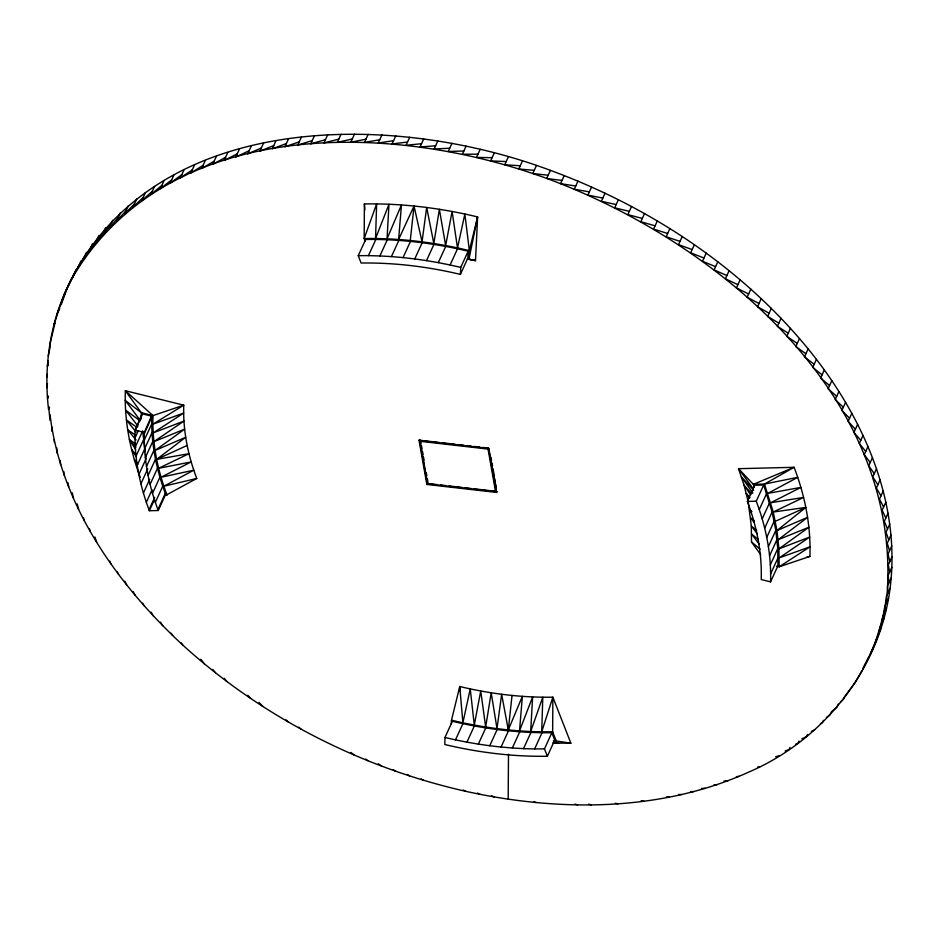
<?xml version="1.0" encoding="UTF-8"?>
<svg xmlns="http://www.w3.org/2000/svg" width="939" height="939" viewBox="0 0 939 939"><rect width="100%" height="100%" fill="white"/><g stroke="black" fill="none" stroke-linecap="round" stroke-linejoin="round"><path stroke-width="1.41" d="M78.77 265.796L67.62 287.005C151.085 109.429 391.716 110.849 550.407 170.358C649.436 206.78 740.965 266.946 808.15 348.885C862.26 415.249 901.194 501.039 890.09 588.272C879.843 668.803 823.808 739.58 749.733 771.658C661.232 811.906 559.409 811.953 465.838 791.342C361.21 767.668 262.333 717.408 182.87 645.163C117.363 584.387 60.918 505.335 50.037 414.686M468.937 259.34L477.611 216.921L469.359 250.596L457.504 247.896L452.105 211.463L445.661 245.537L439.37 209.28L433.83 243.506L426.67 207.46L422.034 241.828L414.029 206.017L398.617 239.48L401.469 204.937L387.032 238.823L388.992 204.233L375.553 238.518L376.633 203.904L364.179 238.553C395.519 238.013 426.858 241.393 457.504 247.896L464.852 214.01L469.359 250.596L468.937 259.34L475.51 260.619L477.611 216.921C440.602 208.012 402.502 203.282 364.402 203.951L364.179 238.553L365.212 241.182M451.495 720.201C481.026 727.291 511.321 731.411 541.709 731.821L552.871 697.184L570.865 743.183L556.252 740.977L555.865 740.12L552.648 731.786L552.871 697.184C521.532 697.7 490.205 693.815 459.746 686.515L451.495 720.201L451.307 723.887M508.187 799.183L508.492 754.193M142.505 413.007L135.099 430.097C134.077 457.598 139.641 485.087 149.36 510.734L158.257 510.511C148.832 485.663 143.491 459.042 144.418 432.398L151.813 415.308M140.24 477.329C129.934 449.746 124.288 420.238 125.357 390.741L183.762 405.178C182.87 430.179 187.882 455.133 196.744 478.456L165.98 495.229C156.437 470.087 150.862 443.173 151.836 416.2L142.517 413.899L135.052 430.966M452.352 721.34L444.957 737.479L444.863 744.533C478.385 752.515 512.87 756.787 547.355 756.259L554.738 740.12L551.886 732.702C518.082 733.206 484.289 728.957 451.448 721.07M760.731 554.679L751.505 541.967L751.306 526.051L748.36 503.034M141.214 419.099L141.308 412.714L125.357 390.741L152.987 415.601C152.001 442.762 157.447 469.887 167.083 495.205M770.555 581.851C771.459 554.339 765.966 526.873 756.259 501.203L763.677 485.005L754.78 485.228L747.362 501.426C756.752 526.298 762.081 552.895 761.212 579.539L770.555 581.851L777.973 565.654L777.75 548.634L775.802 530.406L772.104 511.955L763.677 485.005M776.53 566.182L779.124 566.827L809.899 556.393C811.038 525.993 804.934 495.639 794.112 467.305L738.524 468.69L744.075 485.205L747.82 500.299M886.263 603.401C906.933 405.249 728.594 250.255 560.536 183.68C403.312 121.554 169.982 112.128 72.233 277.909L75.942 269.81M48.64 406.587L50.025 420.367M49.544 407.244L48.546 409.404C43.534 366.703 49.978 322.441 69.11 283.766M460.392 274.399L460.732 267.404L468.15 251.206C434.628 243.213 400.143 238.952 365.658 239.468L358.24 255.666L361.128 263.026C394.521 262.544 427.926 266.664 460.392 274.399L467.81 258.202L468.15 251.206M459.535 690.893L459.746 686.515L462.892 722.795L470.239 688.897L474.289 725.061L480.733 690.987L485.663 727.009L491.203 692.782L497.001 728.629L501.649 694.273L508.292 729.92L522.366 696.351L519.525 730.882L532.624 696.926L530.664 731.516L542.801 697.208L541.709 731.821L552.648 731.786M47.736 395.718L47.537 398.523L48.535 396.364M884.198 613.519L886.381 596.371L890.09 588.272M47.009 387.725L47.431 383.535M410.296 240.478L414.029 206.017M508.292 729.92L512.037 695.459M46.95 377.02L47.326 374.25M881.651 623.473L884.784 606.641L888.494 598.542M48.312 360.94L47.361 366.421L48.359 364.262M48.253 355.951L50.248 346.444M878.646 633.262L882.707 616.759L886.416 608.66M49.626 345.611L54.873 323.462M875.183 642.863L880.172 626.724L883.881 618.613M57.596 313.579L53.758 325.375L54.755 323.216M61.164 304.635L67.174 288.203L63.476 296.301L71.329 278.906M871.251 652.265L880.876 628.402M64.955 293.062L56.54 315.504L57.525 313.344M866.873 661.467L877.402 638.004M61.81 301.36L63.476 297.71M80.989 260.936L77.28 269.035L84.252 257.157M58.018 312.264L59.685 308.614M86.482 252.286L82.773 260.396L90.179 248.753M92.409 243.894L88.7 251.992L96.541 240.595M98.759 235.736L95.05 243.835L103.313 232.708M105.544 227.848L101.835 235.947L110.497 225.078M112.727 220.219L109.018 228.318L118.091 217.731M120.321 212.871L116.612 220.97L126.084 210.676M128.303 205.817L124.605 213.916L134.465 203.904M136.683 199.045L132.974 207.143L143.209 197.436M145.439 192.577L141.73 200.676L152.341 191.274M154.559 186.415L150.85 194.514L161.813 185.429M164.043 180.57L160.334 188.669L171.637 179.912M173.868 175.053L170.159 183.152L181.802 174.713M184.032 169.853L180.323 177.952L192.295 169.853M194.514 164.994L190.805 173.093L203.094 165.323M205.312 160.463L201.603 168.562L214.186 161.144M216.416 156.285L212.707 164.384L225.571 157.318M227.801 152.458L224.092 160.557L237.238 153.843M239.468 148.984L235.759 157.083L249.164 150.721M251.382 145.862L247.673 153.961L261.335 147.963M263.554 143.104L259.845 151.202L273.742 145.568M134.934 438.102L138.362 430.625M135.251 447.105L142.669 430.895L145.087 451.765M275.96 140.709L272.263 148.808L286.372 143.55M144.371 433.278L151.789 417.08M136.014 456.178L143.432 439.98M144.289 440.145L151.707 423.947M144.594 448.865L152.012 432.668M137.211 465.333L144.629 449.135M288.59 138.69L284.881 146.789L299.201 141.883M145.334 457.669L152.752 441.471M138.843 474.535L146.261 458.338M146.496 466.53L153.914 450.333M140.909 483.785L147.752 468.831M301.431 137.024L297.722 145.122L312.229 140.604M148.069 475.451L155.487 459.253M143.397 493.057L149.677 479.36M150.076 484.418L157.494 468.209M146.32 502.365L152.024 489.9M314.448 135.744L310.739 143.843L325.434 139.688M152.494 493.409L159.9 477.2M149.008 509.818L154.712 497.353M149.36 510.734L154.501 499.513M155.322 502.412L162.729 486.214M327.652 134.829L323.943 142.928L338.791 139.136M157.893 509.595L165.311 493.398M158.257 510.511L165.675 494.313M341.021 134.277L337.312 142.376L352.301 138.972M354.531 134.113L350.822 142.212L365.952 139.183M368.17 134.324L364.461 142.423L379.708 139.758M381.938 134.899L378.229 142.998L393.57 140.709M395.8 135.85L392.091 143.949L407.514 142.035M409.744 137.176L406.035 145.275L421.529 143.726M358.24 255.666L368.44 255.631L375.858 239.433M423.759 138.866L420.05 146.965L435.602 145.791M368.44 255.631L379.884 255.948L387.302 239.738M437.832 140.932L434.123 149.031L449.711 148.221M379.884 255.948L391.434 256.593L398.852 240.396M451.929 143.362L448.22 151.461L463.843 151.015M391.434 256.593L403.054 257.591L410.472 241.393M466.061 146.155L462.352 154.254L477.974 154.172M403.054 257.591L414.756 258.929L422.174 242.732M414.756 258.929L426.506 260.608L433.924 244.41M480.193 149.313L476.496 157.412L492.095 157.682M426.506 260.608L438.29 262.627L445.708 246.429M494.325 152.822L490.616 160.921L506.203 161.543M438.29 262.627L450.098 264.986L457.516 248.788M508.422 156.684L504.713 164.783L520.253 165.757M522.483 160.898L518.774 168.997L534.256 170.323M536.474 165.452L532.777 173.562L548.176 175.217M426.846 484.454L419.052 440.461L419.498 439.499L427.292 483.479L426.846 484.454L496.625 492.435L497.071 491.473L473.808 488.808M482.705 447.445L488.48 448.103L496.015 490.628L495.569 491.602L427.632 483.831L420.109 441.307L420.543 440.332L439.335 442.48M550.407 170.358L546.698 178.457L562.015 180.441M564.245 175.581L560.536 183.68L575.748 185.992M427.632 483.831L428.078 482.857M577.978 181.133L574.269 189.232L589.363 191.873M591.582 187.014L587.873 195.112L602.838 198.059M605.056 193.199L601.359 201.298L616.16 204.561M495.569 491.602L488.034 449.077L488.48 448.103M618.39 199.702L614.681 207.801L629.318 211.357M631.548 206.498L627.839 214.597L642.299 218.447M644.53 213.587L640.821 221.686L655.082 225.83M657.312 220.97L653.603 229.069L667.652 233.482M669.883 228.611L666.174 236.722L680 241.393M682.23 236.534L678.521 244.633L692.113 249.574M444.957 737.479L455.485 739.873L462.904 723.676M694.344 244.715L690.635 252.814L703.968 258.002M455.485 739.873L466.929 742.162L474.336 725.964M466.929 742.162L478.338 744.111L485.756 727.913M706.198 253.143L702.489 261.242L715.565 266.664M478.338 744.111L489.724 745.742L497.142 729.544M717.795 261.805L714.086 269.904L726.88 275.561M489.724 745.742L501.062 747.033L508.48 730.835M729.11 270.702L725.401 278.801L737.901 284.67M501.062 747.033L512.33 748.007L519.748 731.81M512.33 748.007L523.516 748.641L530.934 732.443M740.132 279.81L736.422 287.909L748.629 294.001M523.516 748.641L534.608 748.935L542.026 732.737M750.848 289.142L747.139 297.24L759.029 303.52M547.355 756.259L544.467 748.899L551.886 732.702L553.001 732.678M761.259 298.661L757.55 306.76L769.111 313.239M771.33 308.379L767.621 316.478L778.854 323.122M781.072 318.262L777.363 326.361L788.244 333.181M790.462 328.321L786.753 336.42L797.27 343.392M799.5 338.533L795.791 346.632L805.932 353.745M808.15 348.885L804.441 356.984L814.207 364.226M816.437 359.367L812.728 367.466L822.095 374.837M759.275 509.572L766.694 493.374M824.325 369.978L820.616 378.077L829.583 385.553M762.198 518.868L769.616 502.67M831.813 380.694L828.104 388.793L836.672 396.352M764.686 528.152L772.104 511.955M766.752 537.401L774.17 521.204M838.891 391.493L835.194 399.603L843.339 407.244M768.384 546.604L775.802 530.406M769.581 555.759L776.999 539.561M770.344 564.832L777.75 548.634M845.57 402.385L841.86 410.496L849.584 418.219M770.661 573.835L778.079 557.637M851.814 413.348L848.105 421.458L855.406 429.24M857.624 424.381L853.927 432.48L860.781 440.309M863.011 435.45L859.302 443.548L865.723 451.413M867.953 446.541L864.244 454.652L870.218 462.528M872.437 457.669L868.728 465.767L874.256 473.667M876.474 468.807L872.777 476.906L877.836 484.794M880.066 479.935L876.357 488.034L880.958 495.909M883.176 491.05L879.467 499.149L883.611 506.99M885.841 502.13L882.132 510.229L885.794 518.035M888.024 513.175L884.315 521.274L887.519 529.021M889.738 524.162L886.029 532.26L888.764 539.937M790.004 747.421L789.018 749.58L785.11 750.965M890.982 535.077L887.273 543.188L889.526 550.782M798.948 741.106L797.95 743.265L795.474 744.287M891.757 545.923L888.048 554.022L889.82 561.534M807.505 734.486L806.519 736.646L801.8 738.899M892.05 556.674L888.341 564.773L889.644 572.191M891.874 567.332L888.165 575.431L888.987 582.72M823.491 720.366L822.494 722.525L820.393 723.84M891.217 577.861L887.508 585.959L887.86 593.131M830.874 712.877L829.888 715.037L826.343 717.584M838.351 704.039L836.872 707.278L831.367 711.797M844.924 696.01L843.433 699.25L840.393 702.126M862.049 670.458L855.288 682.453L845.851 695.013M862.601 669.237L863.716 666.807M869.772 655.504L873.481 647.405M67.62 287.005L73.712 274.669M864.267 665.598L869.103 656.607L862.718 669.307M754.263 486.895L753.336 484.336L794.112 467.305L764.463 484.055L797.727 477.352L767.82 493.386L800.897 487.4L770.755 502.717L803.596 497.424L773.255 512.037L805.826 507.412L776.964 530.558L778.924 548.857L779.124 566.827L810.04 546.78L779.241 557.883L809.688 537.049L778.924 548.857L808.878 527.249L778.161 539.737L807.587 517.354L776.964 530.558L773.255 512.037L764.463 484.055L753.336 484.336L738.524 468.69L753.125 488.62M196.744 478.456L163.856 486.226L193.774 470.193L161.038 477.247L191.192 461.929L158.632 468.291L188.974 453.678L156.649 459.371L185.687 437.281L155.064 450.485L184.631 429.158L153.914 441.647L183.95 421.083L153.186 432.879L183.657 413.09L152.869 424.193L183.762 405.178L152.987 415.601L141.308 412.714L125.227 400.366L140.345 420.531M811.355 731.563L814.7 729.732M156.649 459.371L187.143 445.462M775.321 521.321L805.826 507.412M775.626 756.811L779.71 755.578M757.538 767.14L760.062 766.623M807.071 556.897L809.899 556.393M736.387 776.67L739.099 776.353M723.957 781.025L728.148 780.696M714.027 784.828L716.903 784.711M747.362 501.426L756.259 501.203M701.503 788.384L705.377 788.361M554.738 740.12L555.865 740.12M553.4 740.988L556.252 740.977M553.13 743.078L570.865 743.183M534.608 748.935L544.467 748.899M690.94 791.577L693.581 791.659M678.827 794.429L681.526 794.594M666.479 796.918L669.237 797.176M442.234 442.809L455.239 444.3M458.126 444.628L463.913 445.297M466.8 445.626L471.132 446.119M474.031 446.448L479.806 447.117M419.052 440.461L488.832 448.455L496.625 492.435M420.109 441.307L488.034 449.077M427.292 483.479L437.468 484.641M440.368 484.97L446.189 485.639M449.088 485.979L462.176 487.47M465.087 487.811L470.897 488.468M641.126 800.791L643.99 801.225M553.13 742.35L558.623 743.23M615.315 803.244L617.944 803.807M467.211 258.835L475.51 260.619L467.645 258.835M450.098 264.986L460.732 267.404M135.099 430.097L144.418 432.398M588.53 804.16L591.218 804.887M574.914 804.066L577.638 804.864M533.716 801.624L536.216 802.575M491.567 795.767L494.09 796.929M477.446 793.079L479.97 794.324M463.314 790.028L465.838 791.342M421.235 778.901L423.512 780.286M407.209 774.452L409.486 775.896M135.603 449.382L129.441 439.722L135.286 443.584M393.265 769.663L395.519 771.177M135.533 435.168L127.669 429.78L136.038 439.945M378.276 763.759L381.633 766.107M136.848 427.362L126.389 419.897L136.085 432.057M751.939 511.567L749.568 509.854L751.423 512.107M365.635 759.088L367.842 760.719M140.064 420.825L125.568 410.085L137.963 426.106M754.029 520.535L750.637 517.988L754.158 522.401M350.881 752.468L354.179 755.003M756.74 530.277L751.306 526.051L757.503 534.068M758.301 539.456L751.599 534.045L759.158 544.139M751.505 541.967L760.062 549.092M298.837 727.126L300.914 729.028M285.996 719.837L288.027 721.798M258.976 702.384L262.885 706.492M753.735 490.24L741.481 476.953L752.878 493.069M247.79 695.294L250.654 698.452M751.728 493.75L744.075 485.205L750.519 494.677M137.235 462.939L134.371 459.746L137.681 464.547M749.932 497.635L746.282 493.456L749.463 498.316M136.225 454.946L131.671 449.711L136.366 456.788M129.441 439.722L135.885 447.34M224.221 678.322L226.945 681.597M212.848 669.472L215.489 672.817M200.899 659.272L204.315 663.803M181.286 642.828L182.87 645.163M171.098 633.168L172.635 635.539M160.522 622.134L162.717 625.738M151.05 612.122L153.151 615.761M142.611 603.167L143.949 605.632M133.197 591.617L135.099 595.349M124.828 581.171L126.624 584.927M117.41 571.851L118.549 574.375M109.793 561.17L110.849 563.717M94.874 536.955L96.682 542.108M89.405 528.587L90.226 531.169M83.442 517.577L84.193 520.183M77.256 503.926L78.594 509.138M72.256 492.822L73.43 498.046M67.878 482.623L68.723 486.93M491.038 457.41L491.543 460.251M492.048 463.091L492.552 465.932M493.045 468.761L494.301 475.862M494.806 478.702L495.311 481.531M495.815 484.371L496.32 487.212M420.543 440.332L421.048 443.161M421.552 446.002L422.057 448.83M422.562 451.671L423.055 454.499M423.559 457.34L424.064 460.18M426.329 472.927L426.822 475.768M427.327 478.608L427.832 481.437M145.557 454.394L146.026 457.023M63.758 471.484L64.451 475.803M60.084 460.356L60.648 464.664M56.727 447.809L57.291 453.549M364.402 203.951L364.848 209.796M54.216 439.581L54.403 442.445M51.845 427.104L51.985 431.377"/></g></svg>
